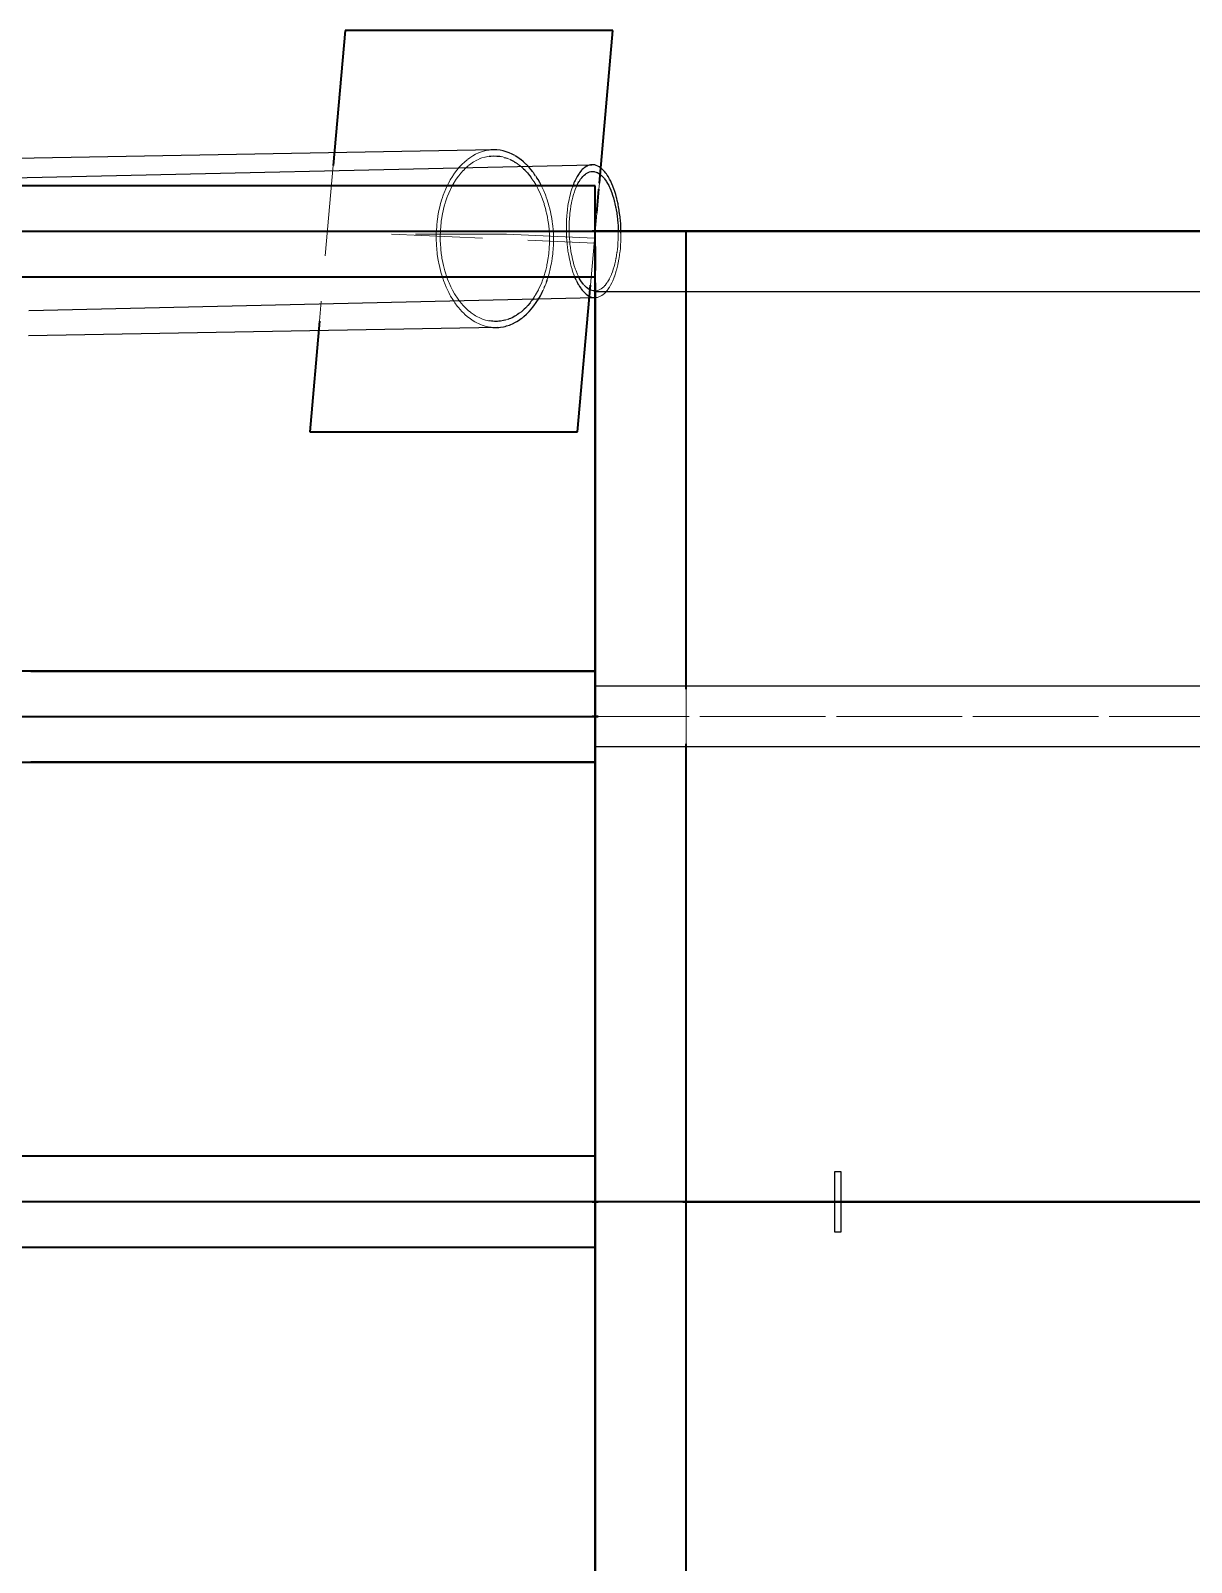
# Model space of a CAD drawing. Header units: millimetres. Extents: x -9090 to 11555, y -85309 to -79392.
# Drawn here: x -4681 to -2767, y -82194 to -79669 of the extents above; entities that cross this region are included whole.
import ezdxf

# ---------------------------------------------------------------- set-up
doc = ezdxf.new("R2010")
doc.units = ezdxf.units.MM
doc.linetypes.add('HIDDEN_50', pattern=[225, 150, -75])
for name, color, linetype, lineweight in [('PLATE_HIDDEN', 8, 'HIDDEN_50', 18), ('PLATE_VISIBLE', 7, 'Continuous', 35), ('PROFILE_HIDDEN', 9, 'HIDDEN_50', 18), ('PROFILE_VISIBLE', 4, 'Continuous', 25)]:
    doc.layers.add(name, color=color, linetype=linetype, lineweight=lineweight)

msp = doc.modelspace()

# ---------------------------------------------------------------- linework, layer by layer
at = {"layer": 'PLATE_HIDDEN'}
for p, q in [((-4181.9, -79891.4), (-4204.5, -80148.1)), ((-3743.9, -79930.9), (-3743, -79921)), ((-3757.9, -80088.8), (-3747.4, -79970.4)), ((-3755, -80000), (-5521.8, -80000)), ((-5521.8, -80000), (-3755, -80000)), ((-3755, -80000), (-5521.1, -80000)), ((-3896.4, -80005.1), (-4085.7, -80004.6)), ((-4085.7, -80004.6), (-3751.2, -80019.4)), ((-3751.2, -80011.6), (-3896.4, -80005.1)), ((-3751.2, -80019.4), (-3751.2, -80011.6)), ((-3750, -80000), (-3750, -80025)), ((-3715, -80000), (-3750, -80000)), ((-3715, -80000), (-3750, -80000)), ((-3750, -80000), (-3750, -80025)), ((-3750, -80000), (-3715, -80000)), ((-3715, -80000), (-3750, -80000)), ((-3750, -80025), (-3750, -80000)), ((-3750, -80000), (-3750, -80025)), ((-3750, -80065), (-3750, -80085)), ((-3750, -80065), (-3750, -80085)), ((-3750, -80085), (-3750, -80065)), ((-3750, -80065), (-3750, -80085)), ((-4829.6, -80725), (-4680.3, -80725)), ((-3600, -80845), (-3600, -80755)), ((-3755, -80800), (-5913.3, -80800)), ((-2527.3, -80800), (-3745, -80800)), ((-3745, -80800), (-2527.3, -80800)), ((-4680.3, -80875), (-4829.6, -80875)), ((-7413.3, -81600), (-3755, -81600)), ((-3755, -81600), (-7413.3, -81600)), ((-7413.3, -81600), (-3755, -81600)), ((-3598.8, -81600), (-3745.1, -81600)), ((-3745.1, -81600), (-3598.8, -81600)), ((-3745, -81600), (-3605.7, -81600)), ((-3605, -81600), (-3745, -81600)), ((-3745, -81600), (0, -81600))]:
    msp.add_line(p, q, dxfattribs=at)
at = {"layer": 'PLATE_VISIBLE'}
for p, q in [((-4162.3, -79669.3), (-4181.9, -79891.4)), ((-3720.8, -79669.3), (-4162.3, -79669.3)), ((-3743, -79921), (-3720.8, -79669.3)), ((-3750, -79925), (-7413.3, -79925)), ((-3750, -79925), (-7338.3, -79925)), ((-3750, -80075), (-3750, -79925)), ((-3750, -80000), (-3750, -79925)), ((-3747.4, -79970.4), (-3743.9, -79930.9)), ((-7451.9, -80000), (-3748.9, -80000)), ((-3750, -80000), (-3755, -80000)), ((-3750, -80000), (-3755, -80000)), ((-3755, -80000), (-3750, -80000)), ((-3748.9, -80000), (-3750, -80000)), ((-3750, -80075), (-3750, -80000)), ((-3750, -83200), (-3750, -80000)), ((-3600, -80000), (-3750, -80000)), ((-3750, -80000), (-1250, -80000)), ((-2445, -80000), (-3715, -80000)), ((-2445, -80000), (-3715, -80000)), ((-3715, -80000), (-2445, -80000)), ((-2445, -80000), (-3715, -80000)), ((-3600, -80755), (-3600, -80000)), ((-3750, -80025), (-3750, -80065)), ((-3750, -80025), (-3750, -80065)), ((-3750, -80065), (-3750, -80025)), ((-3750, -80025), (-3750, -80065)), ((-7338.3, -80075), (-3750, -80075)), ((-6430.1, -80075), (-3750, -80075)), ((-3779.2, -80330.7), (-3757.9, -80088.8)), ((-3750, -80085), (-3750, -83200)), ((-3750, -80085), (-3750, -83200)), ((-3750, -83200), (-3750, -80085)), ((-3750, -80085), (-3750, -83200)), ((-4204.5, -80148.1), (-4220.7, -80330.7)), ((-4220.7, -80330.7), (-3779.2, -80330.7)), ((-3750, -80725), (-7338.3, -80725)), ((-4680.3, -80725), (-3750, -80725)), ((-3750, -80875), (-3750, -80725)), ((-3750, -80725), (-3750, -80875)), ((-5913.3, -80800), (-3750, -80800)), ((-3750, -80800), (-3755, -80800)), ((-3745, -80800), (-3750, -80800)), ((-3750, -80800), (-3745, -80800)), ((-3600, -83200), (-3600, -80845)), ((-7338.3, -80875), (-3750, -80875)), ((-3750, -80875), (-4680.3, -80875)), ((-3750, -81525), (-7338.3, -81525)), ((-3750, -81525), (-4683.3, -81525)), ((-3750, -81675), (-3750, -81525)), ((-3750, -81600), (-3750, -81525)), ((-3748.9, -81600), (-7413.3, -81600)), ((-3755, -81600), (-3750, -81600)), ((-3750, -81600), (-3755, -81600)), ((-3755, -81600), (-3750, -81600)), ((-3750, -81600), (-3748.9, -81600)), ((-3750, -81675), (-3750, -81600)), ((-3745.1, -81600), (-3750, -81600)), ((-3750, -81600), (-3745.1, -81600)), ((-1939.4, -81600), (-3750, -81600)), ((-3750, -81600), (-3745, -81600)), ((-3745, -81600), (-3750, -81600)), ((-3750, -81600), (-3745, -81600)), ((-3605.7, -81600), (-2541.3, -81600)), ((-2535, -81600), (-3605, -81600)), ((-3350, -81600), (-3598.8, -81600)), ((-3598.8, -81600), (-3350, -81600)), ((-7338.3, -81675), (-3750, -81675)), ((-4683.3, -81675), (-3750, -81675))]:
    msp.add_line(p, q, dxfattribs=at)
at = {"layer": 'PROFILE_HIDDEN'}
for p, q in [((-3932.3, -79867.7), (-3937.3, -79869.1)), ((-3927.2, -79866.6), (-3932.1, -79867.6)), ((-3924.7, -79866.3), (-3927.2, -79866.6)), ((-3969.8, -79890), (-3974, -79894.4)), ((-3969.4, -79889.6), (-3969.8, -79890)), ((-3965.5, -79885.9), (-3969.4, -79889.6)), ((-3961.1, -79882.1), (-3965.5, -79885.9)), ((-3963.7, -79895.9), (-3959.4, -79892.2)), ((-3956.5, -79878.8), (-3960.7, -79881.9)), ((-3959.1, -79891.9), (-3955.1, -79888.8)), ((-3951.9, -79875.8), (-3956.5, -79878.8)), ((-3955.1, -79888.8), (-3950.6, -79885.8)), ((-3947.1, -79873.2), (-3951.5, -79875.6)), ((-3950.3, -79885.7), (-3946, -79883.2)), ((-3942.2, -79870.9), (-3947.1, -79873.2)), ((-3946, -79883.2), (-3941.3, -79881)), ((-3937.3, -79869.1), (-3942, -79870.8)), ((-3941.1, -79880.9), (-3936.6, -79879.1)), ((-3936.6, -79879.1), (-3931.8, -79877.7)), ((-3931.6, -79877.7), (-3926.9, -79876.6)), ((-3926.9, -79876.6), (-3924.5, -79876.3)), ((-3904.9, -79877), (-3902.5, -79877.5)), ((-3902.4, -79877.5), (-3900, -79878.2)), ((-3895.2, -79879.8), (-3892.9, -79880.6)), ((-3892.7, -79880.7), (-3890.4, -79881.8)), ((-3881.1, -79886.9), (-3878.8, -79888.4)), ((-3878.8, -79888.4), (-3874.7, -79891.5)), ((-3874.4, -79891.7), (-3870, -79895.4)), ((-3988.8, -79915.2), (-3991.5, -79920.3)), ((-3985.4, -79909.6), (-3988.8, -79915.2)), ((-3984.9, -79908.9), (-3985.4, -79909.6)), ((-3981.8, -79904.2), (-3984.9, -79908.9)), ((-3982.4, -79919.5), (-3981.9, -79918.8)), ((-3981.9, -79918.8), (-3979, -79914.2)), ((-3978, -79899.1), (-3981.8, -79904.2)), ((-3979, -79914.2), (-3975.4, -79909.1)), ((-3977.5, -79898.6), (-3978, -79899.1)), ((-3974, -79894.4), (-3977.5, -79898.6)), ((-3975.4, -79909.1), (-3975, -79908.6)), ((-3975, -79908.6), (-3971.7, -79904.4)), ((-3971.7, -79904.4), (-3967.7, -79900)), ((-3967.7, -79900), (-3967.3, -79899.6)), ((-3967.3, -79899.6), (-3963.7, -79895.9)), ((-3870, -79895.4), (-3868.1, -79897.2)), ((-3856.1, -79910.9), (-3854.2, -79913.4)), ((-3854.2, -79913.4), (-3851.1, -79918.1)), ((-3851.5, -79903.8), (-3853.4, -79901.3)), ((-3849.8, -79906.2), (-3851.5, -79903.8)), ((-3851.1, -79918.1), (-3850.7, -79918.7)), ((-3850.7, -79918.7), (-3847.4, -79924.3)), ((-3845.9, -79912), (-3847.7, -79909.2)), ((-4000.4, -79940.4), (-4002.3, -79946)), ((-3997.8, -79933.8), (-4000.4, -79940.4)), ((-3997.3, -79932.7), (-3997.8, -79933.8)), ((-3995, -79927.3), (-3997.3, -79932.7)), ((-3996.2, -79949.9), (-3993.9, -79943.4)), ((-3992, -79921.2), (-3995, -79927.3)), ((-3993.9, -79943.4), (-3993.4, -79942.3)), ((-3993.4, -79942.3), (-3991.3, -79937.1)), ((-3991.5, -79920.3), (-3992, -79921.2)), ((-3991.3, -79937.1), (-3988.6, -79931)), ((-3988.6, -79931), (-3988.1, -79930.1)), ((-3988.1, -79930.1), (-3985.6, -79925.1)), ((-3985.6, -79925.1), (-3982.4, -79919.5)), ((-3847.4, -79924.3), (-3844.7, -79929.3)), ((-3844.7, -79929.3), (-3844.3, -79930.1)), ((-3844.3, -79930.1), (-3841.3, -79936.2)), ((-3841.3, -79936.2), (-3839.1, -79941.5)), ((-3837.7, -79926.9), (-3839.2, -79923.8)), ((-3839.1, -79941.5), (-3838.6, -79942.5)), ((-3838.6, -79942.5), (-3836.2, -79949)), ((-3835.2, -79932.3), (-3837.7, -79926.9)), ((-3834.7, -79933.3), (-3835.2, -79932.3)), ((-3832, -79939.9), (-3834.7, -79933.3)), ((-3830, -79945.6), (-3832, -79939.9)), ((-3791.9, -79942.7), (-3792.3, -79944.4)), ((-3790.7, -79937.9), (-3791.9, -79942.7)), ((-3789.9, -79934.8), (-3790.7, -79937.9)), ((-3789.4, -79933.2), (-3789.9, -79934.8)), ((-3788, -79928.7), (-3789.4, -79933.2)), ((-3787.5, -79927.3), (-3788, -79928.7)), ((-3787.9, -79948.4), (-3786.8, -79943.8)), ((-3786.8, -79943.8), (-3786, -79940.9)), ((-3786, -79940.9), (-3785.5, -79939.4)), ((-3785.5, -79939.4), (-3784.2, -79935.1)), ((-3784.2, -79935.1), (-3783.3, -79932.6)), ((-3783.3, -79932.6), (-3782.7, -79931.1)), ((-3782.7, -79931.1), (-3781.2, -79927.3)), ((-3781.2, -79927.3), (-3780.7, -79926.2)), ((-4008.2, -79968.8), (-4009.2, -79974.6)), ((-4006.6, -79961.4), (-4008.2, -79968.8)), ((-4006.2, -79960), (-4006.6, -79961.4)), ((-4004.8, -79954.3), (-4006.2, -79960)), ((-4002.7, -79947.2), (-4004.8, -79954.3)), ((-4002.3, -79946), (-4002.7, -79947.2)), ((-4001.6, -79970.6), (-4001.3, -79969.1)), ((-4001.3, -79969.1), (-4000, -79963.6)), ((-4000, -79963.6), (-3998.2, -79956.7)), ((-3998.2, -79956.7), (-3997.8, -79955.4)), ((-3997.8, -79955.4), (-3996.2, -79949.9)), ((-3836.2, -79949), (-3834.3, -79954.5)), ((-3834.3, -79954.5), (-3833.9, -79955.7)), ((-3833.9, -79955.7), (-3832, -79962.6)), ((-3832, -79962.6), (-3830.6, -79968.3)), ((-3830.6, -79968.3), (-3830.2, -79969.6)), ((-3829.6, -79946.7), (-3830, -79945.6)), ((-3827.3, -79953.7), (-3829.6, -79946.7)), ((-3825.7, -79959.6), (-3827.3, -79953.7)), ((-3825.3, -79960.9), (-3825.7, -79959.6)), ((-3823.6, -79968.2), (-3825.3, -79960.9)), ((-3822.4, -79974.1), (-3823.6, -79968.2)), ((-3796.2, -79969.1), (-3796.7, -79974.6)), ((-3795.8, -79965.2), (-3796.2, -79969.1)), ((-3795.6, -79963.5), (-3795.8, -79965.2)), ((-3794.9, -79958.1), (-3795.6, -79963.5)), ((-3794.3, -79954.5), (-3794.9, -79958.1)), ((-3794, -79952.9), (-3794.3, -79954.5)), ((-3793, -79947.7), (-3794, -79952.9)), ((-3792.3, -79944.4), (-3793, -79947.7)), ((-3791.6, -79969.7), (-3791.4, -79968.2)), ((-3791.4, -79968.2), (-3790.7, -79963)), ((-3790.7, -79963), (-3790.1, -79959.6)), ((-3790.1, -79959.6), (-3789.9, -79958)), ((-3789.9, -79958), (-3789, -79953.1)), ((-3789, -79953.1), (-3788.3, -79950)), ((-3788.3, -79950), (-3787.9, -79948.4)), ((-4011.3, -79991.4), (-4011.8, -79999)), ((-4011.1, -79989.6), (-4011.3, -79991.4)), ((-4010.5, -79983.7), (-4011.1, -79989.6)), ((-4009.5, -79976.2), (-4010.5, -79983.7)), ((-4009.2, -79974.6), (-4009.5, -79976.2)), ((-4005.1, -79998), (-4004.7, -79992.4)), ((-4004.7, -79992.4), (-4003.9, -79985)), ((-4003.9, -79985), (-4003.7, -79983.4)), ((-4003.7, -79983.4), (-4002.9, -79977.8)), ((-4002.9, -79977.8), (-4001.6, -79970.6)), ((-3830.2, -79969.6), (-3828.7, -79976.7)), ((-3828.7, -79976.7), (-3827.8, -79982.5)), ((-3827.8, -79982.5), (-3827.5, -79984)), ((-3827.5, -79984), (-3826.6, -79991.3)), ((-3826.6, -79991.3), (-3826, -79997)), ((-3822.1, -79975.6), (-3822.4, -79974.1)), ((-3820.9, -79983.2), (-3822.1, -79975.6)), ((-3820.1, -79989.1), (-3820.9, -79983.2)), ((-3819.9, -79990.8), (-3820.1, -79989.1)), ((-3819.2, -79998.4), (-3819.9, -79990.8)), ((-3797.4, -79987.5), (-3797.5, -79991.8)), ((-3797.5, -79991.8), (-3797.5, -79997.5)), ((-3797.1, -79980.3), (-3797.4, -79986)), ((-3797.4, -79986), (-3797.4, -79987.5)), ((-3796.8, -79976.2), (-3797.1, -79980.3)), ((-3796.7, -79974.6), (-3796.8, -79976.2)), ((-3793, -79995), (-3792.9, -79991)), ((-3792.9, -79989.5), (-3792.7, -79984.1)), ((-3792.9, -79991), (-3792.9, -79989.5)), ((-3792.7, -79984.1), (-3792.5, -79980.2)), ((-3792.5, -79980.2), (-3792.4, -79978.7)), ((-3792.4, -79978.7), (-3792, -79973.4)), ((-3792, -79973.4), (-3791.6, -79969.7)), ((-4012, -80004.8), (-4012.1, -80006.8)), ((-4012.1, -80006.8), (-4012, -80014.5)), ((-4011.8, -79999), (-4012, -80004.8)), ((-4012, -80014.5), (-4011.8, -80020.2)), ((-4005.5, -80007.2), (-4005.2, -79999.8)), ((-4005.4, -80012.7), (-4005.5, -80007.2)), ((-4005.4, -80014.7), (-4005.4, -80012.7)), ((-4005.1, -80022.1), (-4005.4, -80014.7)), ((-4005.2, -79999.8), (-4005.1, -79998)), ((-3826, -79997), (-3825.9, -79998.7)), ((-3825.9, -79998.7), (-3825.4, -80006.1)), ((-3825.4, -80006.1), (-3825.3, -80011.8)), ((-3825.3, -80013.6), (-3825.4, -80021)), ((-3825.3, -80011.8), (-3825.3, -80013.6)), ((-3818.9, -80004.4), (-3819.2, -79998.4)), ((-3818.8, -80006.2), (-3818.9, -80004.4)), ((-3818.7, -80013.9), (-3818.8, -80006.2)), ((-3818.8, -80021.6), (-3818.7, -80019.7)), ((-3818.7, -80019.7), (-3818.7, -80013.9)), ((-3797.5, -79997.5), (-3797.5, -79999)), ((-3797.5, -79999), (-3797.4, -80003.3)), ((-3797.4, -80003.3), (-3797.2, -80009.1)), ((-3797.2, -80009.1), (-3797.1, -80010.4)), ((-3797.1, -80010.4), (-3796.8, -80014.8)), ((-3796.8, -80014.8), (-3796.3, -80020.6)), ((-3793, -80000.5), (-3793, -79995)), ((-3792.9, -80001.8), (-3793, -80000.5)), ((-3792.8, -80005.9), (-3792.9, -80001.8)), ((-3792.5, -80011.4), (-3792.8, -80005.9)), ((-3792.4, -80012.6), (-3792.5, -80011.4)), ((-3792, -80016.8), (-3792.4, -80012.6)), ((-3791.5, -80022.2), (-3792, -80016.8)), ((-3712.4, -80018.5), (-3712.7, -80023.9)), ((-3712.1, -80014.3), (-3712.4, -80018.5)), ((-3712, -80007.7), (-3712.1, -80013.1)), ((-3712.1, -80013.1), (-3712.1, -80014.3)), ((-3712, -79999.4), (-3711.9, -80002.2)), ((-3711.9, -80003.5), (-3712, -80007.7)), ((-3711.9, -80002.2), (-3711.9, -80003.5)), ((-3708, -80022.4), (-3707.7, -80016.7)), ((-3707.7, -80016.7), (-3707.5, -80012.3)), ((-3707.5, -80011), (-3707.4, -80005.2)), ((-3707.5, -80012.3), (-3707.5, -80011)), ((-3707.4, -80005.2), (-3707.4, -80003.1)), ((-4011.8, -80020.2), (-4011.8, -80022.2)), ((-4011.8, -80022.2), (-4011.2, -80029.9)), ((-4011.2, -80029.9), (-4010.6, -80035.4)), ((-4010.6, -80035.4), (-4010.4, -80037.6)), ((-4010.4, -80037.6), (-4009.3, -80045.2)), ((-4009.3, -80045.2), (-4008.3, -80050.4)), ((-4004.7, -80027.5), (-4005.1, -80022.1)), ((-4004.6, -80029.5), (-4004.7, -80027.5)), ((-4003.7, -80036.9), (-4004.6, -80029.5)), ((-4003, -80042.1), (-4003.7, -80036.9)), ((-4002.7, -80044.2), (-4003, -80042.1)), ((-4001.3, -80051.4), (-4002.7, -80044.2)), ((-3827.3, -80043.2), (-3828.5, -80050.4)), ((-3827.1, -80041.1), (-3827.3, -80043.2)), ((-3826.4, -80035.9), (-3827.1, -80041.1)), ((-3825.8, -80028.5), (-3826.4, -80035.9)), ((-3825.7, -80026.6), (-3825.8, -80028.5)), ((-3825.4, -80021), (-3825.7, -80026.6)), ((-3821.6, -80049.9), (-3820.7, -80044.6)), ((-3820.7, -80044.6), (-3819.8, -80037)), ((-3819.8, -80037), (-3819.6, -80034.9)), ((-3819.6, -80034.9), (-3819.2, -80029.3)), ((-3819.2, -80029.3), (-3818.8, -80021.6)), ((-3796.3, -80020.6), (-3796.2, -80021.8)), ((-3796.2, -80021.8), (-3795.7, -80026.2)), ((-3795.7, -80026.2), (-3794.9, -80031.8)), ((-3794.9, -80031.8), (-3794.8, -80032.9)), ((-3794.8, -80032.9), (-3794.1, -80037.3)), ((-3794.1, -80037.3), (-3793.1, -80042.6)), ((-3793.1, -80042.6), (-3792.9, -80043.6)), ((-3792.9, -80043.6), (-3792, -80047.9)), ((-3791.4, -80023.3), (-3791.5, -80022.2)), ((-3790.8, -80027.5), (-3791.4, -80023.3)), ((-3790, -80032.7), (-3790.8, -80027.5)), ((-3789.9, -80033.7), (-3790, -80032.7)), ((-3789.1, -80037.8), (-3789.9, -80033.7)), ((-3788.1, -80042.8), (-3789.1, -80037.8)), ((-3787.9, -80043.7), (-3788.1, -80042.8)), ((-3787, -80047.7), (-3787.9, -80043.7)), ((-3715.7, -80045.2), (-3716.5, -80049.2)), ((-3715.5, -80044.3), (-3715.7, -80045.2)), ((-3714.6, -80039.4), (-3715.5, -80044.3)), ((-3714, -80035.3), (-3714.6, -80039.4)), ((-3713.9, -80034.3), (-3714, -80035.3)), ((-3713.2, -80029.1), (-3713.9, -80034.3)), ((-3712.8, -80025), (-3713.2, -80029.1)), ((-3712.7, -80023.9), (-3712.8, -80025)), ((-3710.7, -80045.4), (-3710.5, -80044.4)), ((-3710.5, -80044.4), (-3709.7, -80039.1)), ((-3709.7, -80039.1), (-3709.1, -80034.7)), ((-3709.1, -80034.7), (-3709, -80033.6)), ((-3709, -80033.6), (-3708.4, -80028.1)), ((-3708.4, -80028.1), (-3708.1, -80023.7)), ((-3708.1, -80023.7), (-3708, -80022.4)), ((-4008.3, -80050.4), (-4007.9, -80052.6)), ((-4007.9, -80052.6), (-4006.3, -80060)), ((-4006.3, -80060), (-4005, -80065)), ((-4005, -80065), (-4004.4, -80067.3)), ((-4004.4, -80067.3), (-4002.3, -80074.3)), ((-4000.2, -80056.3), (-4001.3, -80051.4)), ((-3999.7, -80058.5), (-4000.2, -80056.3)), ((-3997.8, -80065.4), (-3999.7, -80058.5)), ((-3996.4, -80070), (-3997.8, -80065.4)), ((-3995.7, -80072.2), (-3996.4, -80070)), ((-3832.9, -80069.1), (-3833.5, -80071.2)), ((-3831.6, -80064.4), (-3832.9, -80069.1)), ((-3829.9, -80057.5), (-3831.6, -80064.4)), ((-3829.5, -80055.4), (-3829.9, -80057.5)), ((-3828.5, -80050.4), (-3829.5, -80055.4)), ((-3827, -80073.8), (-3825.1, -80066.7)), ((-3825.1, -80066.7), (-3824.5, -80064.5)), ((-3824.5, -80064.5), (-3823.4, -80059.4)), ((-3823.4, -80059.4), (-3821.9, -80052.1)), ((-3821.9, -80052.1), (-3821.6, -80049.9)), ((-3792, -80047.9), (-3790.8, -80053)), ((-3790.8, -80053), (-3790.6, -80053.9)), ((-3790.6, -80053.9), (-3789.5, -80058)), ((-3789.5, -80058), (-3788.1, -80062.8)), ((-3788.1, -80062.8), (-3787.9, -80063.5)), ((-3787.9, -80063.5), (-3786.6, -80067.5)), ((-3785.8, -80052.4), (-3787, -80047.7)), ((-3786.6, -80067.5), (-3785, -80071.9)), ((-3785.6, -80053.1), (-3785.8, -80052.4)), ((-3784.4, -80056.9), (-3785.6, -80053.1)), ((-3783, -80061.3), (-3784.4, -80056.9)), ((-3782.8, -80061.9), (-3783, -80061.3)), ((-3781.5, -80065.5), (-3782.8, -80061.9)), ((-3779.9, -80069.5), (-3781.5, -80065.5)), ((-3779.6, -80070), (-3779.9, -80069.5)), ((-3778.2, -80073.3), (-3779.6, -80070)), ((-3721.5, -80066.8), (-3723, -80070.7)), ((-3720.3, -80063.2), (-3721.5, -80066.8)), ((-3720.1, -80062.7), (-3720.3, -80063.2)), ((-3718.8, -80058.3), (-3720.1, -80062.7)), ((-3717.7, -80054.5), (-3718.8, -80058.3)), ((-3717.6, -80053.8), (-3717.7, -80054.5)), ((-3717.7, -80073.4), (-3716.2, -80069)), ((-3716.5, -80049.2), (-3717.6, -80053.8)), ((-3716.2, -80069), (-3715.1, -80065.1)), ((-3715.1, -80065.1), (-3714.9, -80064.4)), ((-3714.9, -80064.4), (-3713.6, -80059.6)), ((-3713.6, -80059.6), (-3712.7, -80055.5)), ((-3712.7, -80055.5), (-3712.5, -80054.7)), ((-3712.5, -80054.7), (-3711.4, -80049.6)), ((-3711.4, -80049.6), (-3710.7, -80045.4)), ((-4002.3, -80074.3), (-4000.8, -80079)), ((-4000.8, -80079), (-4000, -80081.3)), ((-4000, -80081.3), (-3997.4, -80088)), ((-3997.4, -80088), (-3995.6, -80092.2)), ((-3993.4, -80078.8), (-3995.7, -80072.2)), ((-3995.6, -80092.2), (-3994.6, -80094.5)), ((-3994.6, -80094.5), (-3991.5, -80100.8)), ((-3991.7, -80083), (-3993.4, -80078.8)), ((-3990.8, -80085.2), (-3991.7, -80083)), ((-3988, -80091.4), (-3990.8, -80085.2)), ((-3986.1, -80095.2), (-3988, -80091.4)), ((-3985, -80097.4), (-3986.1, -80095.2)), ((-3842.7, -80094.5), (-3843.6, -80096.5)), ((-3840.8, -80090.5), (-3842.7, -80094.5)), ((-3838.1, -80084.3), (-3840.8, -80090.5)), ((-3837.3, -80082.2), (-3838.1, -80084.3)), ((-3835.7, -80077.9), (-3837.3, -80082.2)), ((-3835.8, -80097.2), (-3834.3, -80094)), ((-3833.5, -80071.2), (-3835.7, -80077.9)), ((-3834.3, -80094), (-3833.9, -80092.9)), ((-3832.5, -80089.6), (-3831.6, -80087.5)), ((-3831.6, -80087.5), (-3830.4, -80084.1)), ((-3828.9, -80079.6), (-3828.5, -80078.5)), ((-3828.5, -80078.5), (-3827, -80073.8)), ((-3785, -80071.9), (-3784.8, -80072.5)), ((-3784.8, -80072.5), (-3784.1, -80074.4)), ((-3777.3, -80075), (-3778.2, -80073.3)), ((-3739.9, -80094.9), (-3742.1, -80096.2)), ((-3737.9, -80093.4), (-3739.9, -80094.9)), ((-3735.7, -80091.4), (-3737.8, -80093.3)), ((-3733.8, -80089.4), (-3735.7, -80091.4)), ((-3731.7, -80086.8), (-3733.7, -80089.3)), ((-3730, -80084.3), (-3731.7, -80086.8)), ((-3730.4, -80097.8), (-3728.5, -80095.3)), ((-3728, -80081.1), (-3729.8, -80084.1)), ((-3728.4, -80095), (-3726.4, -80092)), ((-3726.4, -80078.2), (-3728, -80081.1)), ((-3726.4, -80092), (-3724.7, -80089.1)), ((-3724.6, -80074.4), (-3726.2, -80077.9)), ((-3723.2, -80071.2), (-3724.6, -80074.4)), ((-3724.5, -80088.8), (-3722.7, -80085.3)), ((-3722.7, -80085.3), (-3721.1, -80082)), ((-3720.9, -80081.5), (-3719.3, -80077.6)), ((-3719.3, -80077.6), (-3717.9, -80073.9)), ((-3717.9, -80073.9), (-3717.7, -80073.4)), ((-3991.5, -80100.8), (-3989.5, -80104.6)), ((-3989.5, -80104.6), (-3988.3, -80106.8)), ((-3988.3, -80106.8), (-3984.8, -80112.6)), ((-3981.7, -80103.1), (-3985, -80097.4)), ((-3984.8, -80112.6), (-3982.6, -80116)), ((-3982.6, -80116), (-3981.2, -80118.1)), ((-3979.6, -80106.4), (-3981.7, -80103.1)), ((-3981.2, -80118.1), (-3977.3, -80123.3)), ((-3978.3, -80108.5), (-3979.6, -80106.4)), ((-3974.7, -80113.6), (-3978.3, -80108.5)), ((-3972.4, -80116.6), (-3974.7, -80113.6)), ((-3970.9, -80118.5), (-3972.4, -80116.6)), ((-3966.9, -80123), (-3970.9, -80118.5)), ((-3850, -80107.7), (-3851.8, -80110.3)), ((-3849.4, -80106.7), (-3850, -80107.7)), ((-3846.7, -80102.3), (-3847.8, -80104)), ((-3843.6, -80096.5), (-3846.7, -80102.3)), ((-3748.7, -80098.4), (-3749.9, -80098.4)), ((-3749.6, -80109.4), (-3748.4, -80109.4)), ((-3746.5, -80098), (-3748.7, -80098.4)), ((-3748.4, -80109.4), (-3746.1, -80109)), ((-3744.3, -80097.2), (-3746.5, -80098)), ((-3746.1, -80109), (-3743.7, -80108.3)), ((-3605, -80100), (-3745, -80100)), ((-3742.2, -80096.3), (-3744.3, -80097.2)), ((-3743.7, -80108.3), (-3741.5, -80107.3)), ((-3741.4, -80107.2), (-3739.1, -80105.9)), ((-3739.1, -80105.9), (-3737, -80104.4)), ((-3736.9, -80104.3), (-3734.7, -80102.4)), ((-3734.7, -80102.4), (-3732.6, -80100.4)), ((-3732.5, -80100.2), (-3730.4, -80097.8)), ((-3977.3, -80123.3), (-3974.9, -80126.2)), ((-3974.9, -80126.2), (-3973.3, -80128.2)), ((-3973.3, -80128.2), (-3969.2, -80132.7)), ((-3969.2, -80132.7), (-3966.7, -80135.2)), ((-3964.5, -80125.5), (-3966.9, -80123)), ((-3966.7, -80135.2), (-3964.9, -80137)), ((-3964.9, -80137), (-3960.4, -80140.9)), ((-3962.8, -80127.2), (-3964.5, -80125.5)), ((-3958.6, -80131), (-3962.8, -80127.2)), ((-3960.4, -80140.9), (-3957.8, -80142.8)), ((-3956.1, -80133), (-3958.6, -80131)), ((-3957.8, -80142.8), (-3955.8, -80144.4)), ((-3954.2, -80134.5), (-3956.1, -80133)), ((-3955.8, -80144.4), (-3951.1, -80147.5)), ((-3949.7, -80137.7), (-3954.2, -80134.5)), ((-3947.1, -80139.2), (-3949.7, -80137.7)), ((-3945.1, -80140.4), (-3947.1, -80139.2)), ((-3940.4, -80142.8), (-3945.1, -80140.4)), ((-3937.8, -80143.9), (-3940.4, -80142.8)), ((-3935.6, -80144.8), (-3937.8, -80143.9)), ((-3930.8, -80146.4), (-3935.6, -80144.8)), ((-3896.6, -80146.2), (-3897.9, -80146.5)), ((-3894.2, -80145.3), (-3896.6, -80146.2)), ((-3880.5, -80138.8), (-3881.5, -80139.4)), ((-3879.2, -80138), (-3880.5, -80138.8)), ((-3873.5, -80134.1), (-3875.7, -80135.6)), ((-3872.6, -80133.3), (-3873.5, -80134.1)), ((-3869.2, -80130.5), (-3870.4, -80131.6)), ((-3867.1, -80128.6), (-3869.2, -80130.5)), ((-3863.4, -80124.9), (-3864.2, -80125.8)), ((-3862.2, -80123.7), (-3863.4, -80124.9)), ((-3951.1, -80147.5), (-3948.5, -80149.1)), ((-3948.5, -80149.1), (-3946.3, -80150.3)), ((-3946.3, -80150.3), (-3941.5, -80152.7)), ((-3941.5, -80152.7), (-3938.8, -80153.8)), ((-3938.8, -80153.8), (-3936.5, -80154.7)), ((-3936.5, -80154.7), (-3931.5, -80156.3)), ((-3931.5, -80156.3), (-3928.9, -80156.9)), ((-3928.3, -80147), (-3930.8, -80146.4)), ((-3928.9, -80156.9), (-3926.4, -80157.5)), ((-3925.9, -80147.6), (-3928.3, -80147)), ((-3926.4, -80157.5), (-3923.9, -80157.9)), ((-3923.5, -80147.9), (-3925.9, -80147.6)), ((-3605, -80750), (-3745, -80750)), ((-3605, -80750), (-3745, -80750)), ((-3605, -80750), (-3745, -80750)), ((-3605, -80850), (-3745, -80850)), ((-3605, -80850), (-3745, -80850)), ((-3605, -80850), (-3745, -80850))]:
    msp.add_line(p, q, dxfattribs=at)
at = {"layer": 'PROFILE_VISIBLE'}
for p, q in [((-3917, -79865.8), (-7295, -79926.1)), ((-3922.1, -79866), (-3924.7, -79866.3)), ((-3917, -79865.8), (-3922.1, -79866)), ((-3911.9, -79866), (-3917, -79865.8)), ((-3906.8, -79866.6), (-3911.9, -79866)), ((-3901.9, -79867.5), (-3906.8, -79866.6)), ((-3896.7, -79869), (-3901.8, -79867.6)), ((-5336.7, -79926), (-3755.3, -79890.4)), ((-3924.5, -79876.3), (-3922, -79876)), ((-3921.9, -79876), (-3917.1, -79875.8)), ((-3917.1, -79875.8), (-3912.2, -79876)), ((-3912.2, -79876), (-3907.3, -79876.5)), ((-3907.3, -79876.5), (-3904.9, -79877)), ((-3900, -79878.2), (-3897.5, -79878.9)), ((-3897.5, -79878.9), (-3895.2, -79879.8)), ((-3891.9, -79870.7), (-3896.7, -79869)), ((-3886.8, -79873), (-3891.8, -79870.8)), ((-3890.4, -79881.8), (-3888, -79882.9)), ((-3888, -79882.9), (-3883.6, -79885.3)), ((-3882.2, -79875.4), (-3886.8, -79873)), ((-3883.4, -79885.4), (-3881.1, -79886.9)), ((-3877.3, -79878.5), (-3882, -79875.6)), ((-3872.9, -79881.6), (-3877.3, -79878.5)), ((-3868.1, -79885.6), (-3872.6, -79881.9)), ((-3864.1, -79889.3), (-3868.1, -79885.6)), ((-3859.5, -79894), (-3863.7, -79889.6)), ((-3764.7, -79893.3), (-3766.9, -79894.7)), ((-3763.4, -79892.7), (-3764.7, -79893.3)), ((-3762.4, -79892.1), (-3763.4, -79892.7)), ((-3760, -79891.3), (-3762.4, -79892.1)), ((-3758.8, -79891), (-3760, -79891.3)), ((-3757.7, -79890.7), (-3758.8, -79891)), ((-3755.3, -79890.4), (-3757.7, -79890.7)), ((-3754.1, -79890.5), (-3755.3, -79890.4)), ((-3752.9, -79890.5), (-3754.1, -79890.5)), ((-3750.5, -79890.8), (-3752.9, -79890.5)), ((-3749.4, -79891.2), (-3750.5, -79890.8)), ((-3748.2, -79891.5), (-3749.4, -79891.2)), ((-3745.8, -79892.5), (-3748.2, -79891.5)), ((-3744.7, -79893.1), (-3745.8, -79892.5)), ((-3743.5, -79893.7), (-3744.7, -79893.1)), ((-3741.2, -79895.3), (-3743.5, -79893.7)), ((-3868.1, -79897.2), (-3866.2, -79899)), ((-3866.2, -79899), (-3865.9, -79899.4)), ((-3865.9, -79899.4), (-3861.8, -79903.8)), ((-3861.8, -79903.8), (-3858.3, -79908)), ((-3855.8, -79898.3), (-3859.5, -79894)), ((-3858.3, -79908), (-3857.9, -79908.4)), ((-3857.9, -79908.4), (-3856.1, -79910.9)), ((-3855.4, -79898.8), (-3855.8, -79898.3)), ((-3853.4, -79901.3), (-3855.4, -79898.8)), ((-3848.2, -79908.5), (-3849.8, -79906.2)), ((-3844.2, -79914.8), (-3845.9, -79912)), ((-3841.3, -79919.9), (-3844.2, -79914.8)), ((-3783.8, -79917.9), (-3784.9, -79920.3)), ((-3783.2, -79916.5), (-3783.8, -79917.9)), ((-3781.4, -79912.8), (-3783.2, -79916.5)), ((-3780.3, -79910.8), (-3781.4, -79912.8)), ((-3779.5, -79909.5), (-3780.3, -79910.8)), ((-3777.6, -79906.3), (-3779.5, -79909.5)), ((-3777.8, -79920.4), (-3776.8, -79918.5)), ((-3776.4, -79904.7), (-3777.6, -79906.3)), ((-3776.8, -79918.5), (-3776, -79917.3)), ((-3775.6, -79903.5), (-3776.4, -79904.7)), ((-3776, -79917.3), (-3774.2, -79914.4)), ((-3773.5, -79900.9), (-3775.6, -79903.5)), ((-3774.2, -79914.4), (-3773, -79912.9)), ((-3772.3, -79899.5), (-3773.5, -79900.9)), ((-3773, -79912.9), (-3772.2, -79911.8)), ((-3771.4, -79898.5), (-3772.3, -79899.5)), ((-3772.2, -79911.8), (-3770.2, -79909.5)), ((-3769.2, -79896.5), (-3771.4, -79898.5)), ((-3770.2, -79909.5), (-3769.1, -79908.4)), ((-3767.9, -79895.5), (-3769.2, -79896.5)), ((-3769.1, -79908.4), (-3768.2, -79907.5)), ((-3768.2, -79907.5), (-3766.1, -79905.7)), ((-3766.9, -79894.7), (-3767.9, -79895.5)), ((-3766.1, -79905.7), (-3764.9, -79904.9)), ((-3764.9, -79904.9), (-3763.9, -79904.3)), ((-3763.9, -79904.3), (-3761.8, -79903.1)), ((-3761.8, -79903.1), (-3760.6, -79902.7)), ((-3760.6, -79902.7), (-3759.5, -79902.3)), ((-3759.5, -79902.3), (-3757.3, -79901.7)), ((-3757.3, -79901.7), (-3756.2, -79901.6)), ((-3756.2, -79901.6), (-3755.1, -79901.4)), ((-3755.1, -79901.4), (-3752.8, -79901.5)), ((-3752.8, -79901.5), (-3751.7, -79901.7)), ((-3751.7, -79901.7), (-3750.6, -79901.8)), ((-3750.6, -79901.8), (-3748.3, -79902.5)), ((-3748.3, -79902.5), (-3747.3, -79902.9)), ((-3747.3, -79902.9), (-3746.1, -79903.4)), ((-3746.1, -79903.4), (-3743.9, -79904.7)), ((-3743.9, -79904.7), (-3742.9, -79905.4)), ((-3742.9, -79905.4), (-3741.7, -79906.3)), ((-3741.7, -79906.3), (-3739.5, -79908.1)), ((-3740.1, -79896.1), (-3741.2, -79895.3)), ((-3738.9, -79897.1), (-3740.1, -79896.1)), ((-3739.5, -79908.1), (-3738.6, -79909)), ((-3736.6, -79899.3), (-3738.9, -79897.1)), ((-3738.6, -79909), (-3737.4, -79910.2)), ((-3737.4, -79910.2), (-3735.3, -79912.6)), ((-3735.7, -79900.3), (-3736.6, -79899.3)), ((-3734.4, -79901.7), (-3735.7, -79900.3)), ((-3735.3, -79912.6), (-3734.5, -79913.7)), ((-3734.5, -79913.7), (-3733.3, -79915.3)), ((-3732.3, -79904.4), (-3734.4, -79901.7)), ((-3733.3, -79915.3), (-3731.4, -79918.2)), ((-3731.4, -79905.6), (-3732.3, -79904.4)), ((-3730.2, -79907.3), (-3731.4, -79905.6)), ((-3731.4, -79918.2), (-3730.6, -79919.5)), ((-3728.1, -79910.5), (-3730.2, -79907.3)), ((-3727.3, -79911.9), (-3728.1, -79910.5)), ((-3726.2, -79914), (-3727.3, -79911.9)), ((-3724.3, -79917.7), (-3726.2, -79914)), ((-3723.6, -79919.2), (-3724.3, -79917.7)), ((-3840.8, -79920.7), (-3841.3, -79919.9)), ((-3839.2, -79923.8), (-3840.8, -79920.7)), ((-3787, -79926), (-3787.5, -79927.3)), ((-3786.5, -79924.4), (-3787, -79926)), ((-3784.9, -79920.3), (-3786.5, -79924.4)), ((-3780.7, -79926.2), (-3780.2, -79925.1)), ((-3780.2, -79925.1), (-3779.5, -79923.7)), ((-3779.5, -79923.7), (-3777.8, -79920.4)), ((-3730.6, -79919.5), (-3729.5, -79921.4)), ((-3729.5, -79921.4), (-3727.7, -79924.8)), ((-3727.7, -79924.8), (-3727, -79926.2)), ((-3727, -79926.2), (-3725.9, -79928.5)), ((-3725.9, -79928.5), (-3724.3, -79932.4)), ((-3724.3, -79932.4), (-3723.7, -79933.9)), ((-3723.7, -79933.9), (-3722.7, -79936.5)), ((-3722.5, -79921.6), (-3723.6, -79919.2)), ((-3722.7, -79936.5), (-3721.2, -79940.7)), ((-3720.7, -79925.8), (-3722.5, -79921.6)), ((-3721.2, -79940.7), (-3720.7, -79942.3)), ((-3720.1, -79927.4), (-3720.7, -79925.8)), ((-3720.7, -79942.3), (-3719.8, -79945.2)), ((-3719.1, -79930.2), (-3720.1, -79927.4)), ((-3717.5, -79934.7), (-3719.1, -79930.2)), ((-3717, -79936.4), (-3717.5, -79934.7)), ((-3716.1, -79939.4), (-3717, -79936.4)), ((-3714.7, -79944.3), (-3716.1, -79939.4)), ((-3719.8, -79945.2), (-3718.5, -79949.9)), ((-3718.5, -79949.9), (-3718.1, -79951.4)), ((-3718.1, -79951.4), (-3717.4, -79954.6)), ((-3717.4, -79954.6), (-3716.3, -79959.6)), ((-3716.3, -79959.6), (-3716, -79961.2)), ((-3716, -79961.2), (-3715.3, -79964.6)), ((-3715.3, -79964.6), (-3714.5, -79969.8)), ((-3714.3, -79946), (-3714.7, -79944.3)), ((-3713.5, -79949.4), (-3714.3, -79946)), ((-3712.3, -79954.6), (-3713.5, -79949.4)), ((-3712, -79956.3), (-3712.3, -79954.6)), ((-3711.3, -79959.9), (-3712, -79956.3)), ((-3710.4, -79965.4), (-3711.3, -79959.9)), ((-3710.2, -79967), (-3710.4, -79965.4)), ((-3709.6, -79970.9), (-3710.2, -79967)), ((-3714.5, -79969.8), (-3714.3, -79971.4)), ((-3714.3, -79971.4), (-3713.7, -79975.1)), ((-3713.7, -79975.1), (-3713.1, -79980.4)), ((-3713.1, -79980.4), (-3713, -79981.9)), ((-3713, -79981.9), (-3712.7, -79985.8)), ((-3712.7, -79985.8), (-3712.3, -79991.2)), ((-3712.3, -79991.2), (-3712.2, -79992.7)), ((-3712.2, -79992.7), (-3712.1, -79996.7)), ((-3708.9, -79976.5), (-3709.6, -79970.9)), ((-3708.8, -79978.1), (-3708.9, -79976.5)), ((-3708.4, -79982.2), (-3708.8, -79978.1)), ((-3707.9, -79987.9), (-3708.4, -79982.2)), ((-3707.9, -79989.5), (-3707.9, -79987.9)), ((-3707.6, -79993.7), (-3707.9, -79989.5)), ((-3707.5, -79999.5), (-3707.6, -79993.7)), ((-3750, -80000), (-3750, -80100)), ((-3750, -80100), (-3750, -80000)), ((-2435, -80000), (-3750, -80000)), ((-1250, -80000), (-3750, -80000)), ((-3712.1, -79996.7), (-3712, -79999.4)), ((-3707.4, -80000.9), (-3707.5, -79999.5)), ((-3707.4, -80003.1), (-3707.4, -80000.9)), ((-3833.9, -80092.9), (-3833.4, -80091.8)), ((-3833.4, -80091.8), (-3832.5, -80089.6)), ((-3830.4, -80084.1), (-3829.2, -80080.7)), ((-3829.2, -80080.7), (-3828.9, -80079.6)), ((-3784.1, -80074.4), (-3783.4, -80076.2)), ((-3783.4, -80076.2), (-3781.6, -80080.2)), ((-3781.4, -80080.7), (-3779.7, -80084.1)), ((-3779.7, -80084.1), (-3777.8, -80087.6)), ((-3777.6, -80088), (-3775.8, -80091)), ((-3776.4, -80076.8), (-3777.3, -80075)), ((-3774.5, -80080.1), (-3776.2, -80077.2)), ((-3775.8, -80091), (-3773.7, -80094.1)), ((-3772.6, -80083.2), (-3774.5, -80080.1)), ((-3773.6, -80094.3), (-3771.6, -80096.9)), ((-3770.6, -80086), (-3772.4, -80083.4)), ((-3768.6, -80088.5), (-3770.6, -80086)), ((-3766.5, -80090.8), (-3768.4, -80088.7)), ((-3764.3, -80092.8), (-3766.5, -80090.8)), ((-3762.2, -80094.5), (-3764.2, -80092.8)), ((-3760, -80095.9), (-3762.2, -80094.5)), ((-4683.7, -80130.4), (-3750.8, -80109.5)), ((-3857.2, -80117.8), (-3861, -80122.4)), ((-3855.8, -80116), (-3857.2, -80117.8)), ((-3853.5, -80112.9), (-3855.8, -80116)), ((-3851.8, -80110.3), (-3853.5, -80112.9)), ((-3850.9, -80122.9), (-3847.2, -80117.7)), ((-3848.8, -80105.8), (-3849.4, -80106.7)), ((-3847.8, -80104), (-3848.8, -80105.8)), ((-3847.2, -80117.7), (-3845.9, -80115.6)), ((-3845.9, -80115.6), (-3843.6, -80112.2)), ((-3843.6, -80112.2), (-3840.3, -80106.4)), ((-3840.3, -80106.4), (-3839.2, -80104.2)), ((-3839.2, -80104.2), (-3837.2, -80100.3)), ((-3837.2, -80100.3), (-3835.8, -80097.2)), ((-3771.6, -80096.9), (-3769.4, -80099.5)), ((-3769.3, -80099.6), (-3767.2, -80101.7)), ((-3767.2, -80101.7), (-3764.9, -80103.7)), ((-3764.8, -80103.8), (-3762.6, -80105.4)), ((-3762.6, -80105.4), (-3760.3, -80106.8)), ((-3760.2, -80106.9), (-3757.9, -80107.9)), ((-3757.7, -80097), (-3759.9, -80095.9)), ((-3757.9, -80107.9), (-3755.6, -80108.8)), ((-3755.5, -80097.8), (-3757.7, -80097)), ((-3755.5, -80108.8), (-3753.2, -80109.3)), ((-3753.2, -80098.3), (-3755.4, -80097.8)), ((-3751, -80098.5), (-3753.2, -80098.3)), ((-3753.2, -80109.3), (-3750.8, -80109.5)), ((-3749.9, -80098.4), (-3751, -80098.5)), ((-3750.8, -80109.5), (-3749.6, -80109.4)), ((-3745, -80100), (-3750, -80100)), ((-1315, -80100), (-3750, -80100)), ((-2435, -80100), (-3605, -80100)), ((-3891.8, -80144.5), (-3894.2, -80145.3)), ((-3889.7, -80143.6), (-3891.8, -80144.5)), ((-3887.1, -80142.5), (-3889.7, -80143.6)), ((-3882.4, -80140), (-3887.1, -80142.5)), ((-3881.5, -80139.4), (-3882.4, -80140)), ((-3877.9, -80137.2), (-3879.2, -80138)), ((-3875.7, -80135.6), (-3877.9, -80137.2)), ((-3876.5, -80147.3), (-3871.9, -80144.1)), ((-3871.7, -80132.6), (-3872.6, -80133.3)), ((-3871.9, -80144.1), (-3870, -80142.6)), ((-3870.4, -80131.6), (-3871.7, -80132.6)), ((-3870, -80142.6), (-3867.4, -80140.6)), ((-3867.4, -80140.6), (-3863, -80136.7)), ((-3865, -80126.6), (-3867.1, -80128.6)), ((-3864.2, -80125.8), (-3865, -80126.6)), ((-3863, -80136.7), (-3861.4, -80134.9)), ((-3861, -80122.4), (-3862.2, -80123.7)), ((-3861.4, -80134.9), (-3858.8, -80132.4)), ((-3858.8, -80132.4), (-3854.8, -80127.8)), ((-3854.8, -80127.8), (-3853.3, -80125.9)), ((-3853.3, -80125.9), (-3850.9, -80122.9)), ((-3911.1, -80158.7), (-4684.5, -80172.5)), ((-3923.9, -80157.9), (-3921.4, -80158.3)), ((-3921, -80148.3), (-3923.5, -80147.9)), ((-3921.4, -80158.3), (-3918.8, -80158.5)), ((-3918.6, -80148.5), (-3921, -80148.3)), ((-3918.8, -80158.5), (-3916.3, -80158.7)), ((-3916.1, -80148.7), (-3918.6, -80148.5)), ((-3916.3, -80158.7), (-3911.1, -80158.7)), ((-3911.2, -80148.7), (-3916.1, -80148.7)), ((-3908.8, -80148.5), (-3911.2, -80148.7)), ((-3911.1, -80158.7), (-3908.7, -80158.5)), ((-3906.3, -80148.2), (-3908.8, -80148.5)), ((-3908.7, -80158.5), (-3906.1, -80158.3)), ((-3901.4, -80147.4), (-3906.3, -80148.2)), ((-3906.1, -80158.3), (-3901, -80157.4)), ((-3899.1, -80146.8), (-3901.4, -80147.4)), ((-3901, -80157.4), (-3898.6, -80156.9)), ((-3897.9, -80146.5), (-3899.1, -80146.8)), ((-3898.6, -80156.9), (-3896, -80156.2)), ((-3896, -80156.2), (-3891, -80154.6)), ((-3891, -80154.6), (-3888.8, -80153.6)), ((-3888.8, -80153.6), (-3886.1, -80152.5)), ((-3886.1, -80152.5), (-3881.3, -80150.1)), ((-3881.3, -80150.1), (-3879.2, -80148.9)), ((-3879.2, -80148.9), (-3876.5, -80147.3)), ((-3750, -80750), (-3750, -80850)), ((-3750, -80850), (-3750, -80750)), ((-3750, -80750), (-3750, -80850)), ((-3750, -80850), (-3750, -80750)), ((-3745, -80750), (-3750, -80750)), ((-3745, -80750), (-3750, -80750)), ((-3745, -80750), (-3750, -80750)), ((-1315, -80750), (-3750, -80750)), ((-2485, -80750), (-3605, -80750)), ((-2475, -80750), (-3605, -80750)), ((-2475, -80750), (-3605, -80750)), ((-3745, -80850), (-3750, -80850)), ((-3745, -80850), (-3750, -80850)), ((-3745, -80850), (-3750, -80850)), ((-1315, -80850), (-3750, -80850)), ((-2495, -80850), (-3605, -80850)), ((-2485, -80850), (-3605, -80850)), ((-2485, -80850), (-3605, -80850)), ((-3355, -81650), (-3355, -81550)), ((-3355, -81550), (-3345, -81550)), ((-3355, -81650), (-3355, -81550)), ((-3355, -81550), (-3345, -81550)), ((-3345, -81550), (-3345, -81650)), ((-3345, -81550), (-3345, -81650)), ((-3345, -81650), (-3355, -81650)), ((-3345, -81650), (-3355, -81650))]:
    msp.add_line(p, q, dxfattribs=at)

doc.saveas('drawing.dxf')
